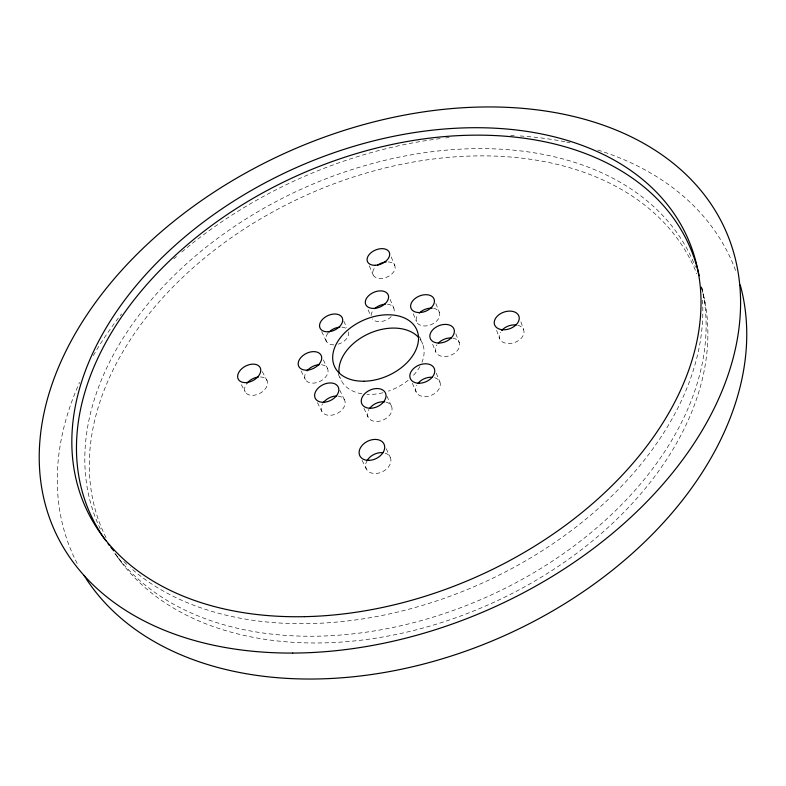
<?xml version="1.0" encoding="UTF-8"?>
<svg xmlns="http://www.w3.org/2000/svg" width="786" height="786" viewBox="0 0 786 786"><rect width="100%" height="100%" fill="white"/><g stroke="black" fill="none" stroke-linecap="round" stroke-linejoin="round"><path stroke-width="0.59" stroke-dasharray="3.93 2.95" d="M115.395 553.973L121.398 562.344M241.263 384.659L245.34 392.076M262.278 371.591L267.043 380.581M301.058 370.963L305.41 379.599M317.426 402.629L321.788 411.304M362.041 460.301L366.355 469.036M323.331 359.86L327.556 368.555M339.739 390.111L344.494 399.936M338.127 373.969L341.271 380.512M321.7 331.574L326.367 341.36M363.928 408.317L368.084 417.101M386.201 448.708L390.357 457.521M343.787 321.15L346.803 327.713M386.879 396.085L391.408 406.038M368.113 309.861L370.54 315.373M412.345 383.214L416.207 392.135M369.243 265.786L373.203 275.012M390.062 299.279L393.825 308.141M419.528 336.457L422.78 344.288M436.22 373.154L439.944 382.134M391.192 256.904L394.847 265.756M413.269 313.761L416.492 321.572M432.644 344.239L435.857 352.099M435.827 303.475L439.384 312.464M455.811 333.745L459.338 342.784M496.614 330.395L499.523 338.393M520.892 321.857L523.673 329.914M701.623 287.342L705.121 302.993M702.507 300.154A328.175 223.745 -24.1 0 1 488.283 580.333A328.175 223.745 -24.1 0 1 130.27 567.63M126.743 564.407A328.175 223.745 -24.1 0 1 123.323 561.116M701.584 286.762A325.237 224 -24.1 0 1 489.069 595.945A325.237 224 -24.1 0 1 114.54 552.872M100.353 529.047A325.237 224 -24.1 0 1 306.638 186.783A325.237 224 -24.1 0 1 695.492 267.171M420.068 339.247A44.635 30.379 -24.1 0 1 421.964 362.336M419.94 366.541A44.635 30.379 -24.1 0 1 412.218 376.563M408.199 380.198A44.635 30.379 -24.1 0 1 388.451 391.133M383.018 392.735A44.635 30.379 -24.1 0 1 366.954 394.366M361.973 393.825A44.635 30.379 -24.1 0 1 339.847 376.975M321.523 364.724A12.38 8.322 -26.3 0 1 326.878 375.217A12.38 8.322 -26.3 0 1 311.197 383.047A12.38 8.322 -26.3 0 1 305.931 372.505M348.62 331.947A12.134 8.017 -25.1 0 1 338.226 344.18M333.912 344.887A12.134 8.017 -25.1 0 1 328.243 332.891M341.871 327.133A12.134 8.017 -25.1 0 1 346.793 328.961M387.419 304.192A12.114 7.988 -23.4 0 1 393.501 313.388M391.241 316.591A12.114 7.988 -23.4 0 1 372.259 318.88M371.12 315.579A12.114 7.988 -23.4 0 1 373.704 309.664M433.567 308.338A12.321 8.243 -22.1 0 1 438.234 319.175A12.321 8.243 -22.1 0 1 421.856 325.689A12.321 8.243 -22.1 0 1 417.965 314.547M452.854 338.098A12.635 8.675 -21.7 0 1 458.326 349.249A12.635 8.675 -21.7 0 1 441.673 356.284A12.635 8.675 -21.7 0 1 436.987 344.789M434.52 377.653A12.881 9.029 -22.9 0 1 438.735 389.453A12.881 9.029 -22.9 0 1 422.279 396.39A12.881 9.029 -22.9 0 1 416.796 385.13M386.191 402.147A12.9 9.059 -25 0 1 390.387 414.173A12.9 9.059 -25 0 1 373.733 421.188A12.9 9.059 -25 0 1 368.939 409.418M338.019 396.075A12.694 8.754 -26.4 0 1 344.052 407.06A12.694 8.754 -26.4 0 1 327.801 415.185A12.694 8.754 -26.4 0 1 322.545 403.817M388.166 261.895A11.77 7.546 -22.9 0 1 393.845 271.642A11.77 7.546 -22.9 0 1 377.604 278.205A11.77 7.546 -22.9 0 1 375.394 267.063M517.699 325.217A12.802 8.823 -19.4 0 1 522.552 336.605A12.802 8.823 -19.4 0 1 505.919 343.276A12.802 8.823 -19.4 0 1 500.476 332.124M385.16 453.149A13.323 9.648 -26 0 1 389.296 465.774A13.323 9.648 -26 0 1 372.662 473.3A13.323 9.648 -26 0 1 366.541 461.569M260.421 376.926A12.291 8.145 -28.2 0 1 266.444 387.174A12.291 8.145 -28.2 0 1 250.42 395.23A12.291 8.145 -28.2 0 1 246.49 383.932M77.205 563.474A360.656 250.469 -24.1 0 1 79.592 382.418M93.308 355.645A360.656 250.469 -24.1 0 1 121.575 313.909M173.844 258.84A360.656 250.469 -24.1 0 1 176.457 256.55M181.753 252.021A360.656 250.469 -24.1 0 1 441.084 138.483M445.682 137.933A360.656 250.469 -24.1 0 1 449.13 137.55M510.615 135.447A360.656 250.469 -24.1 0 1 514.201 135.614M520.155 135.958A360.656 250.469 -24.1 0 1 565.556 141.863M566.686 142.089A360.656 250.469 -24.1 0 1 570.086 142.797M597.773 150.038A360.656 250.469 -24.1 0 1 736.423 272.781M701.79 288.688A323.655 224.128 -24.1 0 1 493.028 602.695A323.655 224.128 -24.1 0 1 116.397 555.368M106.041 537.693A323.655 224.128 -24.1 0 1 307.346 194.722A323.655 224.128 -24.1 0 1 696.809 273.862"/><path stroke-width="1.18" d="M105.864 540.758A328.175 223.745 -24.1 0 1 298.552 175.062A328.175 223.745 -24.1 0 1 699.157 275.807M113.803 550.858A328.175 223.745 -24.1 0 1 110.865 547.321M109.451 545.523A328.175 223.745 -24.1 0 1 108.055 543.725M339.071 373.203A44.635 30.379 -24.1 0 1 369.263 333.46A44.635 30.379 -24.1 0 1 418.859 337.734M307.09 370.825A12.38 8.322 -26.3 0 1 319.48 364.645M329.206 331.879A12.134 8.017 -25.1 0 1 339.827 327.123M374.676 308.672A12.114 7.988 -23.4 0 1 385.376 304.143M419.321 312.985A12.321 8.243 -22.1 0 1 432.231 308.161M438.303 343.158A12.635 8.675 -21.7 0 1 451.449 337.941M417.975 383.381A12.881 9.029 -22.9 0 1 432.447 377.28M369.754 408.229A12.9 9.059 -25 0 1 384.826 401.882M323.321 402.648A12.694 8.754 -26.4 0 1 336.605 396.006M377.467 265.255A11.77 7.546 -22.9 0 1 386.152 261.944M501.694 330.464A12.802 8.823 -19.4 0 1 516.304 324.972M366.865 460.92A13.323 9.648 -26 0 1 383.047 452.707M246.912 383.372A12.291 8.145 -28.2 0 1 258.358 377.005M740.245 284.964A360.656 250.469 -24.1 0 1 504.799 635.481A360.656 250.469 -24.1 0 1 85.969 578.486M85.34 577.504A360.656 250.469 -24.1 0 1 84.092 575.529M363.918 381.23A45.028 30.33 -24.1 0 0 417.209 330.867A45.028 30.33 -24.1 0 0 345.663 331.908A45.028 30.33 -24.1 0 0 363.918 381.23M307.326 370.118A12.488 8.302 -26.3 0 0 321.219 355.508A12.488 8.302 -26.3 0 0 301.333 357.041A12.488 8.302 -26.3 0 0 307.326 370.118M328.293 331.79A12.242 7.998 -25.1 0 0 342.274 317.868A12.242 7.998 -25.1 0 0 322.8 319.067A12.242 7.998 -25.1 0 0 328.293 331.79M374.008 308.417A12.212 7.968 -23.4 0 0 388.186 294.848A12.212 7.968 -23.4 0 0 368.663 295.683A12.212 7.968 -23.4 0 0 374.008 308.417M419.4 312.573A12.429 8.233 -22.1 0 0 434.049 298.985A12.429 8.233 -22.1 0 0 414.124 299.328A12.429 8.233 -22.1 0 0 419.4 312.573M438.647 343.05A12.753 8.656 -21.8 0 0 454.043 329.226A12.753 8.656 -21.8 0 0 433.666 328.892A12.753 8.656 -21.8 0 0 438.647 343.05M419.036 383.234A12.998 9.019 -22.9 0 0 434.363 368.663A12.998 9.019 -22.9 0 0 413.505 368.614A12.998 9.019 -22.9 0 0 419.036 383.234M370.481 408.268A13.018 9.059 -24.9 0 0 385.602 393.295A13.018 9.059 -24.9 0 0 364.822 393.629A13.018 9.059 -24.9 0 0 370.481 408.268M323.734 402.275A12.812 8.744 -26.3 0 0 338.383 387.341A12.812 8.744 -26.3 0 0 318.035 388.225A12.812 8.744 -26.3 0 0 323.734 402.275M375.246 265.295A11.869 7.526 -22.9 0 0 389.375 252.483A11.869 7.526 -22.9 0 0 370.53 253.141A11.869 7.526 -22.9 0 0 375.246 265.295M246.696 382.546A12.389 8.125 -28.1 0 0 260.254 367.769A12.389 8.125 -28.1 0 0 240.673 369.813A12.389 8.125 -28.1 0 0 246.696 382.546M369.106 460.36A13.441 9.638 -25.9 0 0 384.128 444.296A13.441 9.638 -25.9 0 0 362.484 445.023A13.441 9.638 -25.9 0 0 369.106 460.36M502.5 329.747A12.92 8.813 -19.4 0 0 519.065 316.63A12.92 8.813 -19.4 0 0 498.648 314.95A12.92 8.813 -19.4 0 0 502.5 329.747M292.716 653.068A367.543 249.909 -24.1 0 0 730.302 242.108A367.543 249.909 -24.1 0 0 146.707 244.839A367.543 249.909 -24.1 0 0 292.716 653.068M304.496 616.666A329.796 223.578 -24.1 0 0 690.432 244.643A329.796 223.578 -24.1 0 0 164.353 255.371A329.796 223.578 -24.1 0 0 304.496 616.666"/></g></svg>
